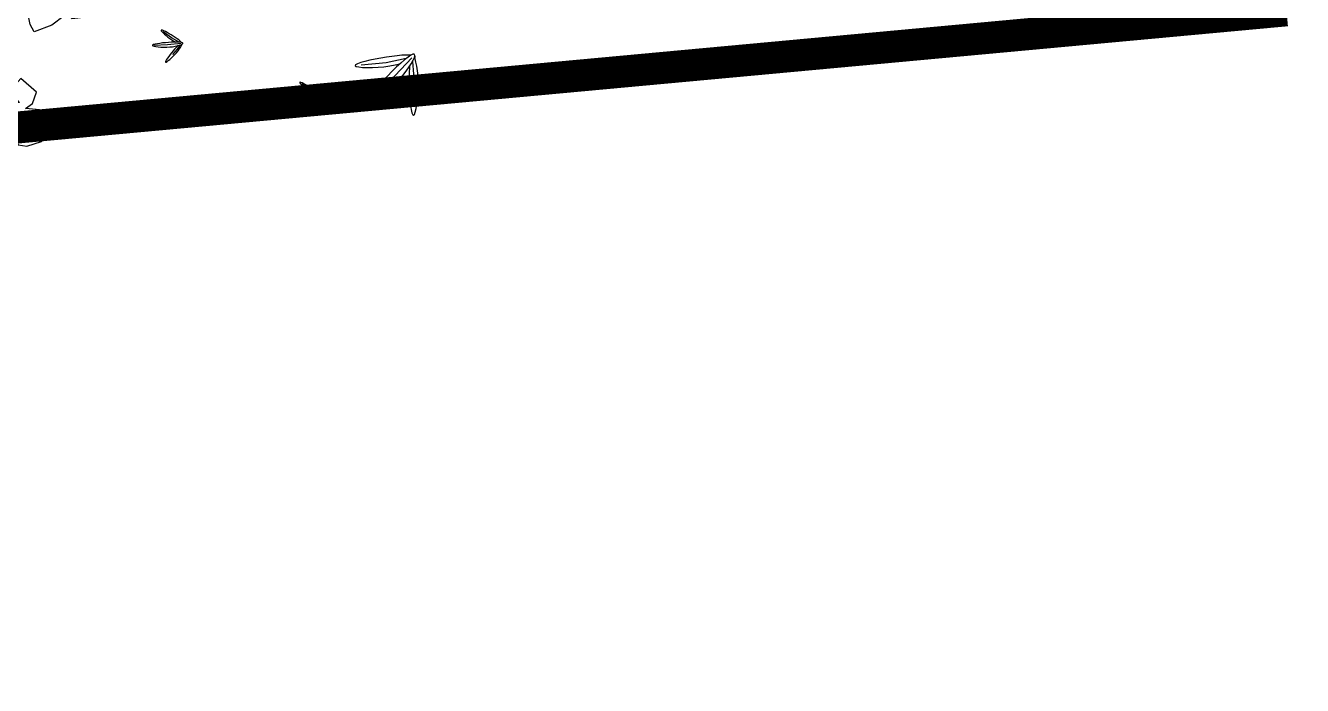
# Model space of a CAD drawing. Extents: x 302512 to 1034855, y -184136 to 410364.
# Drawn here: x 659457 to 679407, y 140721 to 151035 of the extents above; entities that cross this region are included whole.
import ezdxf

# ---------------------------------------------------------------- set-up
doc = ezdxf.new("R2010")
doc.units = 0
doc.header["$MEASUREMENT"] = 0
doc.linetypes.add('DASHED2', pattern=[0.375, 0.25, -0.125])
for name, color, linetype in [('LAYER3', 251, 'Continuous'), ('PUB_TEXT', 7, 'Continuous'), ('坐椅', 7, 'Continuous'), ('树', 80, 'Continuous'), ('绿化', 97, 'Continuous'), ('绿地', 3, 'Continuous'), ('铺地', 8, 'Continuous')]:
    doc.layers.add(name, color=color, linetype=linetype)
doc.styles.add('2', font='simplex.shx', dxfattribs={"width": 0.7, "height": 1.2})
doc.styles.add('DIM_FONT', font='SIMPLEX.shx', dxfattribs={"width": 0.8})
doc.styles.add('P5', font='', dxfattribs={"width": 0.8, "height": 4})
doc.styles.get('P5').set_extended_font_data('FangSong_GB2312')

# ---------------------------------------------------------------- blocks, each defined once
blk = doc.blocks.new('_F1IRU')
at = {"layer": '绿化'}
for points in [[(-1.765, 0.287), (-1.657, 0.342), (-1.675, 0.366), (-1.689, 0.374), (-1.694, 0.532), (-1.586, 0.586), (-1.539, 0.601), (-1.619, 0.646), (-1.625, 0.804), (-1.517, 0.858), (-1.548, 0.89), (-1.554, 1.048), (-1.446, 1.103), (-1.391, 0.923), (-1.252, 0.926), (-1.265, 1.017), (-1.143, 1.117), (-1.034, 1.064), (-1.027, 1.109), (-0.912, 1.203), (-1.032, 1.219), (-1.067, 1.335), (-0.881, 1.359), (-0.933, 1.4), (-1.042, 1.414), (-1.054, 1.505), (-0.932, 1.605), (-0.824, 1.552), (-0.817, 1.597), (-0.695, 1.697), (-0.586, 1.644), (-0.696, 1.492), (-0.589, 1.409), (-0.467, 1.509), (-0.358, 1.456), (-0.468, 1.304), (-0.468, 1.296), (-0.359, 1.243), (-0.353, 1.287), (-0.231, 1.387), (-0.122, 1.334), (-0.232, 1.182), (-0.34, 1.196), (-0.393, 1.196), (-0.469, 1.09), (-0.417, 1.049), (-0.353, 0.96), (-0.327, 0.937), (-0.218, 0.884), (-0.328, 0.731), (-0.437, 0.746), (-0.456, 0.792), (-0.565, 0.639), (-0.513, 0.598), (-0.449, 0.509), (-0.507, 0.438), (-0.664, 0.459), (-0.699, 0.574), (-0.674, 0.654), (-0.718, 0.658), (-0.827, 0.506), (-0.936, 0.52), (-0.971, 0.545), (-1.065, 0.414), (-1.012, 0.373), (-0.949, 0.284), (-1.007, 0.213), (-1.112, 0.223), (-1.091, 0.133), (-1.202, 0.021), (-1.316, 0.063), (-1.364, 0.131), (-1.425, 0.166), (-1.406, 0.086), (-1.517, -0.025), (-1.631, 0.016), (-1.602, 0.162), (-1.679, 0.084)], [(-0.002, 1.553), (0.059, 1.699), (0.217, 1.721), (0.229, 1.608), (0.295, 1.653), (0.391, 1.536), (0.47, 1.652), (0.707, 1.606), (0.631, 1.538), (0.851, 1.509), (0.863, 1.6), (0.933, 1.555), (1.01, 1.461), (1.067, 1.45), (1.16, 1.363), (1.292, 1.358), (1.384, 1.347), (1.409, 1.157), (1.37, 1.111), (1.519, 1.045), (1.456, 0.995), (1.521, 0.88), (1.514, 0.763), (1.471, 0.705), (1.537, 0.655), (1.542, 0.51), (1.542, 0.421), (1.646, 0.38), (1.722, 0.38), (1.764, 0.287), (1.817, 0.17), (1.738, 0.079), (1.812, -0.011), (1.845, -0.083), (1.765, -0.174), (1.67, -0.14), (1.571, 0.004), (1.606, 0.172), (1.436, 0.182), (1.462, 0.07), (1.462, 0.07), (1.49, 0.01), (1.479, -0.086), (1.479, -0.086), (1.472, -0.203), (1.406, -0.217), (1.419, -0.233), (1.4, -0.307), (1.484, -0.366), (1.454, -0.484), (1.428, -0.56), (1.282, -0.545), (1.269, -0.461), (1.357, -0.365), (1.188, -0.248), (1.004, -0.282), (1.017, -0.39), (1.213, -0.499), (1.074, -0.562), (0.889, -0.591), (0.865, -0.51), (0.866, -0.442), (0.819, -0.383), (0.877, -0.236), (0.734, -0.248), (0.559, -0.129), (0.689, -0.048), (0.926, -0.093), (0.926, -0.093), (0.951, -0.015), (0.91, 0.034), (0.873, 0.232), (0.906, 0.259), (0.871, 0.403), (0.76, 0.418), (0.602, 0.368), (0.612, 0.422), (0.669, 0.559), (0.826, 0.537), (0.802, 0.663), (0.811, 0.736), (0.733, 0.87), (0.56, 0.812), (0.561, 0.699), (0.466, 0.681), (0.479, 0.734), (0.441, 0.857), (0.447, 0.91), (0.468, 0.967), (0.451, 0.987), (0.392, 1.059), (0.287, 1), (0.221, 1.001), (0.182, 1.055), (0.243, 1.201), (0.295, 1.231), (0.257, 1.355), (0.29, 1.457), (0.155, 1.517), (0.052, 1.478)], [(-1.5, -0.284), (-1.592, -0.12), (-1.686, -0.196), (-1.647, -0.349), (-1.603, -0.363), (-1.703, -0.45), (-1.664, -0.603), (-1.576, -0.631), (-1.517, -0.538), (-1.472, -0.552), (-1.491, -0.69), (-1.508, -0.752), (-1.489, -0.922), (-1.498, -0.985), (-1.545, -1.023), (-1.452, -1.193), (-1.452, -1.193), (-1.3, -1.081), (-1.346, -1.223), (-1.227, -1.26), (-1.186, -1.276), (-1.147, -1.429), (-1.059, -1.457), (-1, -1.364), (-1.063, -1.252), (-0.985, -1.164), (-0.946, -1.317), (-0.965, -1.41), (-0.987, -1.478), (-0.875, -1.524), (-0.795, -1.4), (-0.652, -1.466), (-0.648, -1.506), (-0.785, -1.519), (-0.802, -1.634), (-0.598, -1.662), (-0.544, -1.696), (-0.553, -1.75), (-0.372, -1.78), (-0.328, -1.688), (-0.376, -1.553), (-0.376, -1.553), (-0.241, -1.564), (-0.236, -1.678), (-0.172, -1.575), (-0.188, -1.45), (-0.121, -1.432), (-0.09, -1.582), (0.066, -1.574), (0.14, -1.525), (0.065, -1.413), (0.097, -1.377), (0.203, -1.471), (0.234, -1.42), (0.284, -1.444), (0.28, -1.588), (0.471, -1.587), (0.494, -1.651), (0.575, -1.685), (0.727, -1.67), (0.764, -1.646), (0.816, -1.587), (0.884, -1.52), (0.81, -1.368), (0.643, -1.317), (0.719, -1.283), (0.783, -1.181), (0.662, -1.015), (0.523, -1.113), (0.595, -1.245), (0.446, -1.238), (0.357, -1.107), (0.147, -1.129), (0.091, -0.946), (-0.007, -0.975), (-0.026, -1.056), (-0.134, -1.133), (-0.217, -1.05), (-0.248, -1.004), (-0.434, -1.022), (-0.342, -0.807), (-0.434, -0.728), (-0.512, -0.743), (-0.613, -0.611), (-0.554, -0.519), (-0.622, -0.396), (-0.741, -0.427), (-0.707, -0.558), (-0.71, -0.647), (-0.787, -0.67), (-0.964, -0.587), (-0.974, -0.679), (-1.016, -0.517), (-0.957, -0.425), (-1.073, -0.281), (-1.143, -0.337), (-1.228, -0.385), (-1.25, -0.345), (-1.344, -0.422), (-1.332, -0.485), (-1.456, -0.443)]]:
    blk.add_lwpolyline(points, close=True, dxfattribs=at)
for points in [[(-0.963, 0.421), (-0.824, 0.338), (-0.386, 0.282), (-0.096, 0.122), (0, 0), (0.289, 0.263), (0.377, 0.469), (0.456, 0.591), (0.543, 0.648), (0.576, 0.745)], [(-0.272, -0.958), (-0.342, -0.807), (-0.228, -0.516), (-0.079, -0.451), (0.115, -0.092), (0.394, 0.216), (0.473, 0.441), (0.605, 0.601), (0.744, 0.638)], [(-0.99, 0.347), (-0.824, 0.235), (-0.394, 0.159), (-0.158, 0.037), (-0.096, -0.103), (-0.175, -0.366), (-0.324, -0.46), (-0.447, -0.761)]]:
    blk.add_lwpolyline(points, dxfattribs=at)
at = {"style": '2', "width": 0.7, "flags": 9}
for tag in ['YSIZE', 'XSIZE']:
    blk.add_attdef(tag, (0, 0), '', height=1.2, rotation=0.5, dxfattribs=at)
blk = doc.blocks.new('_F10BZJ')
at = {"layer": '铺地', "xscale": 1.0935, "yscale": 1.0935, "zscale": 1.0935}
blk.add_blockref('_F1IRU', (0, 0), dxfattribs=at)
at = {"style": 'DIM_FONT', "width": 0.8, "flags": 9}
for tag in ['YSIZE', 'XSIZE']:
    blk.add_attdef(tag, (0, 0), '', height=0.5, dxfattribs=at)
blk = doc.blocks.new('_F10EZC')
at = {"layer": 'LAYER3', "xscale": 1000, "yscale": 1000, "zscale": 1000, "rotation": 8.124167206954386}
blk.add_blockref('_F10BZJ', (0, 0), dxfattribs=at)
at = {"style": 'P5', "width": 0.8, "flags": 9}
for tag in ['XSIZE', 'YSIZE']:
    blk.add_attdef(tag, (0, 0), '', height=4, rotation=331.3521, dxfattribs=at)
blk = doc.blocks.new('_F43BVI')
at = {"layer": '绿地'}
for p, q in [((1.207, 0.0113), (1.2027, 0.0085)), ((1.2124, 0.0078), (1.207, 0.0113)), ((1.2223, 0.0044), (1.2117, 0.0036)), ((1.2158, 0), (1.2124, 0.0078)), ((1.2444, 0.0038), (1.2223, 0.0044)), ((1.271, 0.0011), (1.2444, 0.0038)), ((1.3012, -0.0038), (1.271, 0.0011)), ((1.1732, -0.0702), (1.1662, -0.1011)), ((1.1803, -0.0432), (1.1732, -0.0702)), ((1.1874, -0.0207), (1.1803, -0.0432)), ((1.1907, -0.0126), (1.1874, -0.0207)), ((1.2023, -0.0509), (1.1878, -0.185)), ((1.2083, -0.0136), (1.3121, -0.2025)), ((1.2338, -0.0168), (1.3148, -0.0373)), ((1.259, -0.046), (1.2668, -0.0492)), ((1.2668, -0.0492), (1.2965, -0.0601)), ((1.2965, -0.0601), (1.3292, -0.0712)), ((1.3343, -0.011), (1.3012, -0.0038)), ((1.3148, -0.0373), (1.4187, -0.0669)), ((1.3292, -0.0712), (1.3642, -0.0822)), ((1.3694, -0.0206), (1.3343, -0.011)), ((1.3642, -0.0822), (1.4007, -0.0927)), ((1.4057, -0.0325), (1.3694, -0.0206)), ((1.4419, -0.0461), (1.4057, -0.0325)), ((1.4187, -0.0669), (1.5138, -0.1006)), ((1.4764, -0.0607), (1.4419, -0.0461)), ((1.5079, -0.0754), (1.4764, -0.0607)), ((1.5348, -0.0895), (1.5079, -0.0754)), ((1.1595, -0.135), (1.1532, -0.1712)), ((1.1662, -0.1011), (1.1595, -0.135)), ((1.2149, -0.1683), (1.2198, -0.1322)), ((1.2198, -0.1322), (1.2225, -0.1003)), ((1.4007, -0.0927), (1.4371, -0.1024)), ((1.4371, -0.1024), (1.4722, -0.1109)), ((1.4722, -0.1109), (1.5043, -0.1178)), ((1.5043, -0.1178), (1.532, -0.1226)), ((1.532, -0.1226), (1.5537, -0.1248)), ((1.5556, -0.1022), (1.5348, -0.0895)), ((1.5537, -0.1248), (1.5681, -0.1242)), ((1.569, -0.1127), (1.5556, -0.1022)), ((1.5681, -0.1242), (1.5735, -0.1202)), ((1.5735, -0.1202), (1.569, -0.1127)), ((1.1426, -0.2461), (1.1388, -0.282)), ((1.1475, -0.2087), (1.1426, -0.2461)), ((1.1532, -0.1712), (1.1475, -0.2087)), ((1.1878, -0.185), (1.1527, -0.3448)), ((1.1891, -0.2796), (1.1991, -0.2435)), ((1.1991, -0.2435), (1.2079, -0.2058)), ((1.2079, -0.2058), (1.2149, -0.1683)), ((1.3121, -0.2025), (1.4087, -0.3903)), ((1.1361, -0.3147), (1.135, -0.3427)), ((1.1388, -0.282), (1.1361, -0.3147)), ((1.1681, -0.3412), (1.1786, -0.3127)), ((1.1786, -0.3127), (1.1891, -0.2796)), ((1.135, -0.3427), (1.1356, -0.3646)), ((1.1356, -0.3646), (1.1381, -0.3788)), ((1.1381, -0.3788), (1.1427, -0.3836)), ((1.1427, -0.3836), (1.1496, -0.3782)), ((1.1496, -0.3782), (1.1583, -0.3635)), ((1.1583, -0.3635), (1.1681, -0.3412)), ((1.2405, -0.6685), (1.2307, -0.675)), ((1.2576, -0.6671), (1.2373, -0.7553)), ((1.249, -0.6635), (1.2405, -0.6685)), ((1.2523, -0.6619), (1.249, -0.6635)), ((1.267, -0.6654), (1.2634, -0.6627)), ((1.2737, -0.6718), (1.267, -0.6654)), ((1.2813, -0.6801), (1.2737, -0.6718)), ((1.1425, -0.7497), (1.1366, -0.7568)), ((1.1507, -0.7413), (1.1425, -0.7497)), ((1.2032, -0.7151), (1.1475, -0.7553)), ((1.1607, -0.7317), (1.1507, -0.7413)), ((1.1533, -0.7585), (1.1646, -0.7525)), ((1.1719, -0.7216), (1.1607, -0.7317)), ((1.1646, -0.7525), (1.1771, -0.7451)), ((1.1839, -0.7112), (1.1719, -0.7216)), ((1.1771, -0.7451), (1.1904, -0.7365)), ((1.1962, -0.7011), (1.1839, -0.7112)), ((1.1904, -0.7365), (1.2037, -0.7272)), ((1.2083, -0.6915), (1.1962, -0.7011)), ((1.2452, -0.6771), (1.2032, -0.7151)), ((1.2037, -0.7272), (1.2164, -0.7174)), ((1.2199, -0.6827), (1.2083, -0.6915)), ((1.2373, -0.7553), (1.215, -0.8412)), ((1.2164, -0.7174), (1.228, -0.7075)), ((1.2307, -0.675), (1.2199, -0.6827)), ((1.228, -0.7075), (1.2378, -0.6982)), ((1.2644, -0.6915), (1.2659, -0.6946)), ((1.2646, -0.6753), (1.2843, -0.7043)), ((1.2659, -0.6946), (1.2722, -0.7063)), ((1.2722, -0.7063), (1.2793, -0.719)), ((1.2793, -0.719), (1.2872, -0.7322)), ((1.2894, -0.69), (1.2813, -0.6801)), ((1.2843, -0.7043), (1.3086, -0.7426)), ((1.2872, -0.7322), (1.2957, -0.7457)), ((1.2977, -0.7015), (1.2894, -0.69)), ((1.2957, -0.7457), (1.3044, -0.759)), ((1.3061, -0.7143), (1.2977, -0.7015)), ((1.3141, -0.7282), (1.3061, -0.7143)), ((1.3216, -0.7426), (1.3141, -0.7282)), ((1.3284, -0.7569), (1.3216, -0.7426)), ((1.1366, -0.7568), (1.1334, -0.7619)), ((1.1334, -0.7619), (1.1335, -0.7647)), ((1.1335, -0.7647), (1.1372, -0.7649)), ((1.1372, -0.7649), (1.144, -0.7628)), ((1.144, -0.7628), (1.1533, -0.7585)), ((1.3044, -0.759), (1.313, -0.7714)), ((1.313, -0.7714), (1.3212, -0.7825)), ((1.3212, -0.7825), (1.3285, -0.7918)), ((1.3341, -0.7703), (1.3284, -0.7569)), ((1.3285, -0.7918), (1.3347, -0.7986)), ((1.3386, -0.7822), (1.3341, -0.7703)), ((1.3347, -0.7986), (1.3393, -0.8024)), ((1.3416, -0.792), (1.3386, -0.7822)), ((1.3393, -0.8024), (1.3422, -0.8027)), ((1.3429, -0.7991), (1.3416, -0.792)), ((1.3422, -0.8027), (1.3429, -0.7991)), ((0.649, -1.427), (0.6287, -1.5152)), ((0.6405, -1.4234), (0.632, -1.4284)), ((0.6438, -1.4218), (0.6405, -1.4234)), ((0.6585, -1.4253), (0.6549, -1.4226)), ((0.6652, -1.4317), (0.6585, -1.4253)), ((0.534, -1.5096), (0.5281, -1.5167)), ((0.5422, -1.5012), (0.534, -1.5096)), ((0.5947, -1.475), (0.539, -1.5152)), ((0.5522, -1.4916), (0.5422, -1.5012)), ((0.5634, -1.4815), (0.5522, -1.4916)), ((0.5561, -1.5124), (0.5686, -1.505)), ((0.5754, -1.4711), (0.5634, -1.4815)), ((0.5686, -1.505), (0.5818, -1.4964)), ((0.5877, -1.461), (0.5754, -1.4711)), ((0.5818, -1.4964), (0.5951, -1.4871)), ((0.5998, -1.4514), (0.5877, -1.461)), ((0.6367, -1.437), (0.5947, -1.475)), ((0.5951, -1.4871), (0.6079, -1.4773)), ((0.6114, -1.4426), (0.5998, -1.4514)), ((0.6079, -1.4773), (0.6195, -1.4674)), ((0.6222, -1.4349), (0.6114, -1.4426)), ((0.6195, -1.4674), (0.6292, -1.4581)), ((0.632, -1.4284), (0.6222, -1.4349)), ((0.6559, -1.4514), (0.6574, -1.4545)), ((0.6561, -1.4352), (0.6758, -1.4642)), ((0.6574, -1.4545), (0.6636, -1.4662)), ((0.6636, -1.4662), (0.6708, -1.4789)), ((0.6728, -1.4399), (0.6652, -1.4317)), ((0.6708, -1.4789), (0.6787, -1.4921)), ((0.6809, -1.4499), (0.6728, -1.4399)), ((0.6758, -1.4642), (0.7, -1.5025)), ((0.6787, -1.4921), (0.6872, -1.5056)), ((0.6892, -1.4614), (0.6809, -1.4499)), ((0.6872, -1.5056), (0.6959, -1.5188)), ((0.6976, -1.4742), (0.6892, -1.4614)), ((0.7056, -1.4881), (0.6976, -1.4742)), ((0.7131, -1.5025), (0.7056, -1.4881)), ((0.7199, -1.5168), (0.7131, -1.5025)), ((0.5281, -1.5167), (0.5249, -1.5218)), ((0.5249, -1.5218), (0.525, -1.5246)), ((0.525, -1.5246), (0.5287, -1.5248)), ((0.5287, -1.5248), (0.5355, -1.5227)), ((0.5355, -1.5227), (0.5448, -1.5184)), ((0.5448, -1.5184), (0.5561, -1.5124)), ((0.6287, -1.5152), (0.6065, -1.6011)), ((0.6959, -1.5188), (0.7045, -1.5313)), ((0.7045, -1.5313), (0.7126, -1.5424)), ((0.7126, -1.5424), (0.72, -1.5517)), ((0.7256, -1.5302), (0.7199, -1.5168)), ((0.72, -1.5517), (0.7261, -1.5585)), ((0.7301, -1.5421), (0.7256, -1.5302)), ((0.7261, -1.5585), (0.7308, -1.5623)), ((0.7331, -1.5519), (0.7301, -1.5421)), ((0.7308, -1.5623), (0.7336, -1.5626)), ((0.7343, -1.559), (0.7331, -1.5519)), ((0.7336, -1.5626), (0.7343, -1.559))]:
    blk.add_line(p, q, dxfattribs=at)
for points in [[(1.2734, -0.2037), (1.2953, -0.2437), (1.3179, -0.283), (1.3403, -0.32), (1.3616, -0.3531), (1.3809, -0.3807), (1.3974, -0.4012), (1.41, -0.4128), (1.418, -0.4141), (1.4206, -0.4039), (1.4182, -0.3836), (1.4114, -0.3551), (1.4007, -0.3203), (1.3866, -0.2811), (1.3698, -0.2394), (1.3508, -0.197), (1.3303, -0.156), (1.3087, -0.118), (1.2868, -0.0838), (1.2655, -0.054), (1.2453, -0.0291), (1.2271, -0.0097), (1.2117, 0.0036), (1.1998, 0.0102), (1.192, 0.0095), (1.1891, 0.0013), (1.1908, -0.0139), (1.1967, -0.0353), (1.2062, -0.0619), (1.2191, -0.0929), (1.2349, -0.1274), (1.2531, -0.1646)], [(1.2248, -0.7449), (1.2205, -0.7635), (1.2165, -0.7821), (1.2132, -0.8), (1.2106, -0.8164), (1.209, -0.8304), (1.2084, -0.8414), (1.2091, -0.8486), (1.2112, -0.8513), (1.2149, -0.8488), (1.2198, -0.8418), (1.2257, -0.8309), (1.232, -0.817), (1.2386, -0.8008), (1.245, -0.783), (1.2509, -0.7645), (1.2559, -0.7459), (1.2598, -0.7279), (1.2625, -0.7111), (1.2642, -0.6957), (1.2648, -0.6823), (1.2645, -0.6712), (1.2634, -0.6627), (1.2615, -0.6573), (1.2589, -0.6553), (1.2557, -0.6571), (1.252, -0.6623), (1.2478, -0.6706), (1.2434, -0.6817), (1.2388, -0.695), (1.2341, -0.7102), (1.2294, -0.727)], [(0.6163, -1.5048), (0.6119, -1.5234), (0.608, -1.542), (0.6047, -1.5599), (0.6021, -1.5763), (0.6004, -1.5903), (0.5999, -1.6013), (0.6006, -1.6085), (0.6027, -1.6111), (0.6064, -1.6087), (0.6113, -1.6017), (0.6171, -1.5908), (0.6235, -1.5769), (0.6301, -1.5607), (0.6365, -1.5429), (0.6424, -1.5244), (0.6474, -1.5058), (0.6513, -1.4878), (0.654, -1.471), (0.6557, -1.4556), (0.6563, -1.4422), (0.656, -1.4311), (0.6549, -1.4226), (0.653, -1.4172), (0.6504, -1.4152), (0.6472, -1.417), (0.6435, -1.4222), (0.6393, -1.4305), (0.6349, -1.4415), (0.6302, -1.4549), (0.6255, -1.4701), (0.6208, -1.4869)]]:
    blk.add_lwpolyline(points, close=True, dxfattribs=at)
at = {"style": 'DIM_FONT', "width": 0.7, "flags": 9}
for tag in ['YSIZE', 'XSIZE']:
    blk.add_attdef(tag, (0, 0), '', height=0.5, dxfattribs=at)
blk = doc.blocks.new('ZU')
at = {"layer": '绿地', "xscale": 1.5, "yscale": 1.5, "zscale": 0.001, "rotation": 260.5308552460376}
blk.add_blockref('_F43BVI', (-0.852, 0.165), dxfattribs=at)
blk = doc.blocks.new('A$C0B5A7686')
at = {"layer": '树', "linetype": 'ByBlock', "xscale": 640, "yscale": 640, "zscale": 640, "rotation": 151.15692544915}
blk.add_blockref('ZU', (642.8, 1492.6), dxfattribs=at)
blk = doc.blocks.new('A$C750B0621')
at = {"layer": '树'}
blk.add_blockref('A$C0B5A7686', (0, 0), dxfattribs=at)
blk = doc.blocks.new('A$C5AB93D8E')
at = {"layer": '绿化', "xscale": 0.8, "yscale": 0.8, "zscale": 0.8}
blk.add_blockref('A$C750B0621', (0, 0), dxfattribs=at)
blk = doc.blocks.new('A$C68DB62A4')
at = {"layer": '绿化', "rotation": 236.3690562220917}
blk.add_blockref('A$C5AB93D8E', (801.7, 2393.5), dxfattribs=at)
blk = doc.blocks.new('_F37GYG')
at = {"layer": '绿化', "linetype": 'ByBlock', "xscale": 0.2867748092958204, "yscale": 0.2867748092958204, "zscale": 0.2867748092958204}
blk.add_blockref('A$C68DB62A4', (-306.1, -300.5), dxfattribs=at)
at = {"style": 'DIM_FONT', "width": 0.8, "flags": 9}
for tag in ['YSIZE', 'XSIZE']:
    blk.add_attdef(tag, (0, 0), '', height=0.5, dxfattribs=at)

msp = doc.modelspace()

# ---------------------------------------------------------------- linework, layer by layer
at = {"layer": 'PUB_TEXT', "linetype": 'DASHED2', "ltscale": 11501}
for points in [[(679157, 151273, 500, 500, 0), (674477, 179623, 500, 500, 0), (570707, 177823, 500, 500, 0), (555677, 191093, 500, 500, 0), (576317, 296223, 500, 500, 0), (582277, 325893, 500, 500, 0), (611027, 352093, 500, 500, 0), (587227, 362593, 500, 500, 0), (568227, 384593, 500, 500, 0), (507727, 367093, 500, 500, 0), (519927, 321593, 500, 500, 0), (525257, 322673, 500, 500, 0), (524047, 295193, 500, 500, 0), (523197, 273733, 500, 500, 0), (513647, 246793, 500, 500, 0), (511727, 220833, 500, 500, 0), (509167, 213603, 500, 500, 0), (488787, 113993, 500, 500, 0), (505977, 97613, 500, 500, 0), (504767, 88883, 500, 500, 0), (517387, 66043, 500, 500, 0), (535207, 49083, 500, 500, 0), (563797, 36593, 500, 500, 0), (551657, 5253, 500, 500, 0)], [(604462, 30529, 500, 500, 0), (605477, 35173, 500, 500, 0), (597777, 37953, 500, 500, 0), (583760, 45744, 500, 500, 0), (588677, 75313, 500, 500, 0), (624087, 81443, 500, 500, 0), (623207, 89713, 500, 500, 0), (621577, 90243, 500, 500, 0), (632197, 129823, 500, 500, 0), (637237, 134103, 500, 500, 0), (638997, 147563, 500, 500, 0), (679157, 151273, 500, 500, 0)]]:
    msp.add_lwpolyline(points, format="xyseb", dxfattribs=at)

# ---------------------------------------------------------------- block references
at = {"layer": '坐椅', "xscale": 10.78272, "yscale": 10.78272, "zscale": 10.78272}
msp.add_blockref('_F37GYG', (664577, 152870), dxfattribs=at)
at = {"layer": '绿地', "xscale": 1.44, "yscale": 1.44, "zscale": 1.44, "rotation": 4.248435238497092}
msp.add_blockref('_F10EZC', (658025, 151545), dxfattribs=at)

doc.saveas('drawing.dxf')
